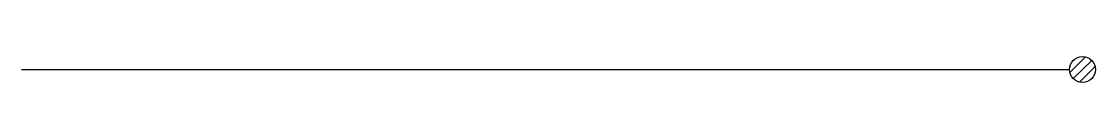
# Model space of a CAD drawing. Units: millimetres at full size, sheet at 1:100. Extents: x -15551 to -3156, y -3640 to -3340.
import ezdxf

# ---------------------------------------------------------------- set-up
doc = ezdxf.new("R2010")
doc.units = ezdxf.units.MM
doc.header["$LTSCALE"] = 100
doc.layers.add('0-0', color=7, linetype='Continuous')

msp = doc.modelspace()

# ---------------------------------------------------------------- linework, layer by layer
at = {"layer": '0-0'}
for p, q in [((-3272.9, -3343.5), (-3452.4, -3523)), ((-3200, -3383.7), (-3412.2, -3595.9)), ((-3159.8, -3456.6), (-3339.3, -3636.1)), ((-15551, -3489.8), (-3456.1, -3489.8))]:
    msp.add_line(p, q, dxfattribs=at)
msp.add_circle((-3306.1, -3489.8), 150, dxfattribs=at)

doc.saveas('drawing.dxf')
